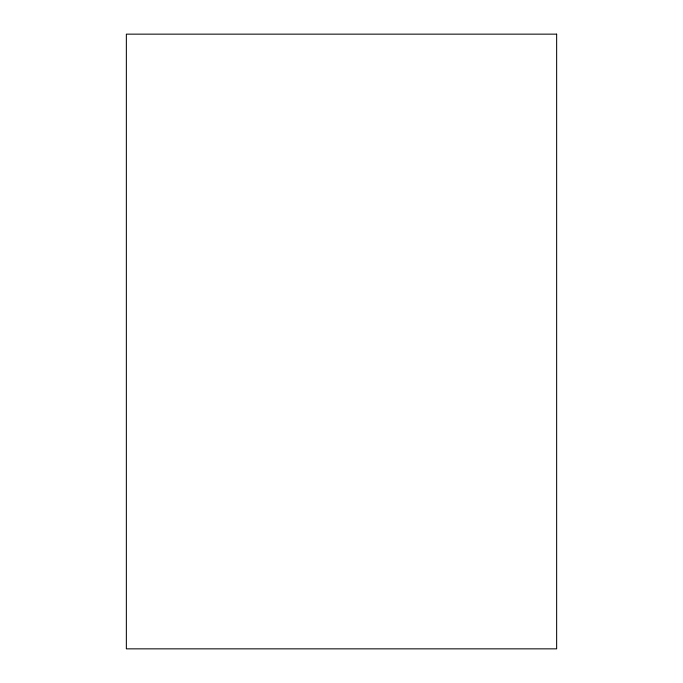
<?xml version="1.0" encoding="UTF-8"?>
<svg xmlns="http://www.w3.org/2000/svg" width="683" height="683" viewBox="0 0 683 683"><rect width="100%" height="100%" fill="white"/><g stroke="black" fill="none" stroke-linecap="round" stroke-linejoin="round"><path stroke-width="1.02" d="M556.645 34.15L126.355 34.15L126.355 648.85L556.645 648.85L556.645 34.15"/></g></svg>
